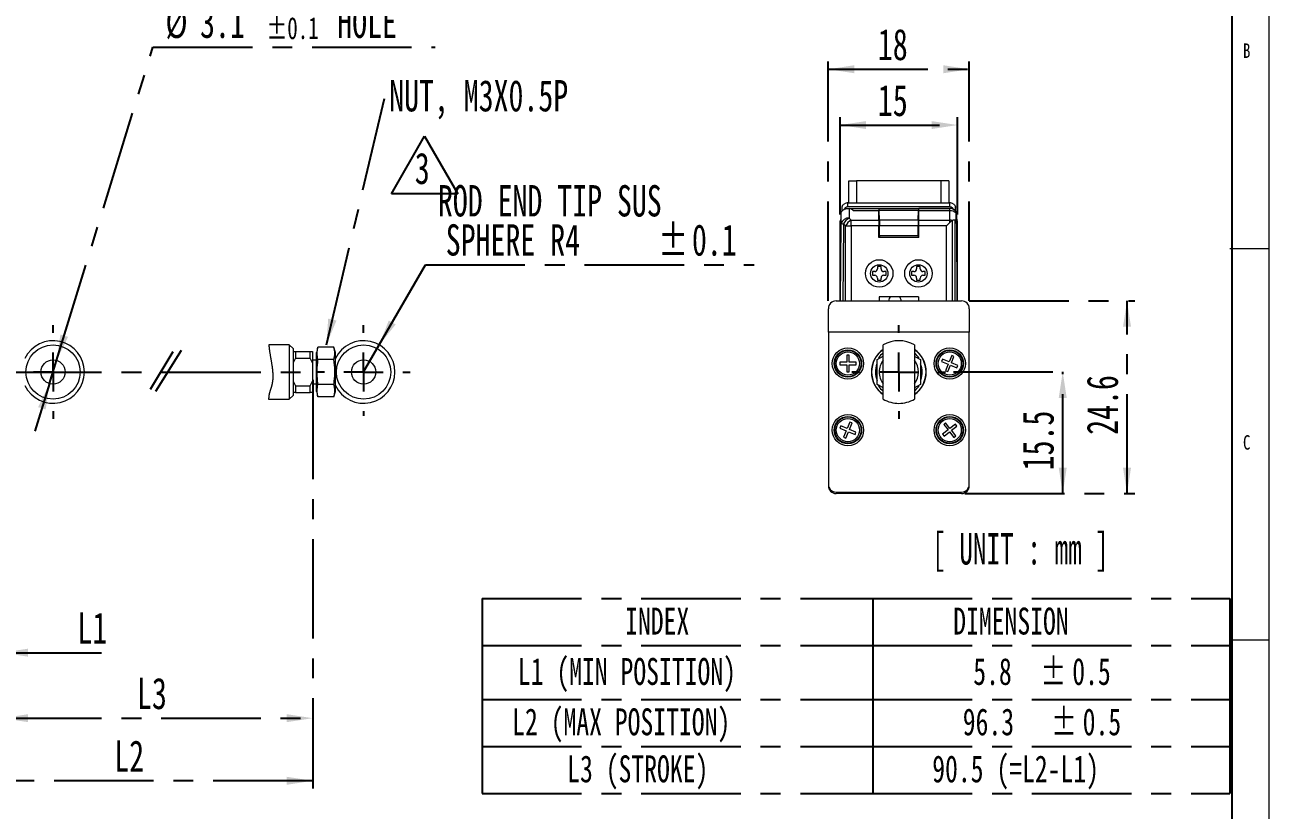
# Paper-space layout '시트2-ENG' of a CAD drawing. Header units: millimetres. Extents: x 5 to 415, y 5 to 292.
# Drawn here: x 256.1 to 415, y 126.8 to 227 of the extents above; entities that cross this region are included whole.
import ezdxf

# ---------------------------------------------------------------- set-up
doc = ezdxf.new("R2010")
doc.units = ezdxf.units.MM
doc.linetypes.add('CENTERX2', pattern=[20.32, 12.7, -2.54, 2.54, -2.54])
for name, color, linetype in [('CENTER_LINE', 7, 'CENTERX2'), ('DIMENSION', 7, 'Continuous'), ('NOTES', 7, 'Continuous')]:
    doc.layers.add(name, color=color, linetype=linetype)
doc.styles.add('SLDTEXTSTYLE0', font='TXT', dxfattribs={"width": 0.7})
doc.styles.add('SLDTEXTSTYLE1', font='TXT', dxfattribs={"width": 0.638462})
doc.styles.add('SLDTEXTSTYLE3', font='TXT', dxfattribs={"width": 0.75})
doc.dimstyles.new('SLDDIMSTYLE0', dxfattribs={"dimtxt": 4, "dimasz": 3.302, "dimexe": 0, "dimexo": 0.0625, "dimgap": 1, "dimtad": 1, "dimrnd": 1e-09, "dimzin": 12, "dimdsep": 46, "dimtxsty": 'SLDTEXTSTYLE0', "dimsah": 1, "dimcen": 0.09, "dimadec": 0, "dimazin": 3, "dimtfac": 1, "dimtofl": 0, "dimtmove": 0, "dimatfit": 3, "dimfxl": 1, "dimfrac": 2, "dimtolj": 1, "dimtzin": 12, "dimarcsym": 0})
doc.dimstyles.new('SLDDIMSTYLE1', dxfattribs={"dimtxt": 4, "dimasz": 3.302, "dimexe": 0, "dimexo": 0.0625, "dimgap": 1, "dimtad": 1, "dimrnd": 1e-09, "dimzin": 12, "dimdsep": 46, "dimtxsty": 'SLDTEXTSTYLE0', "dimsah": 1, "dimcen": 0.09, "dimadec": 0, "dimazin": 3, "dimtfac": 1, "dimtmove": 0, "dimatfit": 0, "dimfxl": 1, "dimfrac": 2, "dimtolj": 1, "dimtzin": 12, "dimarcsym": 0})
doc.dimstyles.new('SLDDIMSTYLE10', dxfattribs={"dimtxt": 4, "dimasz": 3.302, "dimexe": 0, "dimexo": 0.0625, "dimgap": 1, "dimtad": 0, "dimtih": 1, "dimtoh": 1, "dimrnd": 1e-09, "dimzin": 12, "dimdsep": 46, "dimtxsty": 'SLDTEXTSTYLE0', "dimsah": 1, "dimcen": 0, "dimadec": 0, "dimazin": 3, "dimtfac": 1, "dimtofl": 0, "dimtmove": 0, "dimatfit": 3, "dimfxl": 1, "dimfrac": 2, "dimtolj": 1, "dimtzin": 12, "dimarcsym": 0})
doc.dimstyles.new('SLDDIMSTYLE4', dxfattribs={"dimtxt": 4, "dimasz": 3.302, "dimexe": 0, "dimexo": 0.0625, "dimgap": 1, "dimtad": 1, "dimdec": 1, "dimrnd": 1e-09, "dimzin": 12, "dimdsep": 46, "dimtxsty": 'SLDTEXTSTYLE0', "dimsah": 1, "dimcen": 0.09, "dimadec": 0, "dimazin": 3, "dimtfac": 1, "dimtdec": 1, "dimtofl": 0, "dimtmove": 0, "dimatfit": 3, "dimfxl": 1, "dimfrac": 2, "dimtolj": 1, "dimtzin": 12, "dimarcsym": 0})
doc.dimstyles.new('SLDDIMSTYLE6', dxfattribs={"dimtxt": 4, "dimasz": 3.302, "dimexe": 0, "dimexo": 0.0625, "dimgap": 1, "dimtad": 0, "dimtih": 1, "dimtoh": 1, "dimrnd": 1e-09, "dimzin": 12, "dimdsep": 46, "dimtxsty": 'SLDTEXTSTYLE0', "dimsah": 1, "dimcen": 0, "dimadec": 0, "dimazin": 3, "dimtol": 1, "dimtp": 0.1, "dimtm": 0.1, "dimtfac": 1, "dimtmove": 0, "dimatfit": 3, "dimfxl": 1, "dimfrac": 2, "dimtolj": 1, "dimarcsym": 0})
doc.dimstyles.new('SLDDIMSTYLE7', dxfattribs={"dimtxt": 0.18, "dimasz": 3.302, "dimexe": 0, "dimexo": 0.0625, "dimgap": 0, "dimtad": 0, "dimtih": 1, "dimtoh": 1, "dimdec": 0, "dimrnd": 1e-09, "dimzin": 0, "dimdsep": 46, "dimtxsty": 'Standard', "dimsah": 1, "dimcen": 0.09, "dimadec": 0, "dimazin": 0, "dimtfac": 3.302, "dimtdec": 0, "dimtofl": 0, "dimtmove": 0, "dimatfit": 3, "dimfxl": 1, "dimfrac": 2, "dimtolj": 1, "dimtzin": 0, "dimarcsym": 0})

# ---------------------------------------------------------------- blocks, each defined once
blk = doc.blocks.new('SW_NOTE_0_14')
at = {"layer": 'CENTER_LINE', "color": 0}
for p, q in [((-2.99, -0.08), (1.24, 7.26)), ((1.24, 7.26), (5.48, -0.08)), ((5.48, -0.08), (-2.99, -0.08))]:
    blk.add_line(p, q, dxfattribs=at)
at = {"layer": 'CENTER_LINE', "color": 0, "insert": (0, 5.16), "char_height": 4, "attachment_point": 1, "style": 'SLDTEXTSTYLE0'}
blk.add_mtext('3', dxfattribs=at)
blk = doc.blocks.new('SW_TABLEANNOTATION_2')
at = {"layer": 'CENTER_LINE', "color": 0}
for p, q in [((0, 0), (0, -6)), ((0, 0), (49.88, 0)), ((49.88, 0), (49.88, -6)), ((49.88, 0), (95.48, 0)), ((95.48, 0), (95.48, -6)), ((0, -6), (0, -12.87)), ((0, -6), (49.88, -6)), ((49.88, -6), (49.88, -12.87)), ((49.88, -6), (95.48, -6)), ((95.48, -6), (95.48, -12.87)), ((0, -12.87), (0, -18.87)), ((0, -12.87), (49.88, -12.87)), ((49.88, -12.87), (49.88, -18.87)), ((49.88, -12.87), (95.48, -12.87)), ((95.48, -12.87), (95.48, -18.87)), ((0, -18.87), (0, -24.87)), ((0, -18.87), (49.88, -18.87)), ((49.88, -18.87), (49.88, -24.87)), ((49.88, -18.87), (95.48, -18.87)), ((95.48, -18.87), (95.48, -24.87)), ((0, -24.87), (49.88, -24.87)), ((49.88, -24.87), (95.48, -24.87))]:
    blk.add_line(p, q, dxfattribs=at)
at = {"layer": 'CENTER_LINE', "color": 0, "attachment_point": 1, "style": 'SLDTEXTSTYLE0'}
for s, insert, char_height in [('INDEX', (18.26, -1.16), 3.44), ('DIMENSION', (60.15, -1.16), 3.44), ('L1 (MIN POSITION)', (4.57, -7.59), 3.4396), ('5.8', (62.71, -7.59), 3.44), ('%%p', (71.3, -7.59), 3.44), ('0.5', (75.35, -7.59), 3.44), ('L2 (MAX POSITION)', (3.84, -14.02), 3.4396), ('96.3', (61.37, -14.02), 3.44), ('%%p', (72.64, -14.02), 3.44), ('0.5', (76.68, -14.02), 3.44), ('L3 (STROKE)', (10.87, -20.02), 3.4396), ('90.5 (=L2-L1)', (57.47, -20.02), 3.4396)]:
    blk.add_mtext(s, dxfattribs=dict(at, insert=insert, char_height=char_height))
blk = doc.blocks.new('_D_34')
at = {"layer": 'CENTER_LINE'}
for p, q in [((253.24, 181.73), (253.24, 137.54)), ((292.89, 181.73), (292.89, 137.54)), ((253.24, 138.54), (292.89, 138.54))]:
    blk.add_line(p, q, dxfattribs=at)
for points in [[(253.24, 138.54), (256.55, 138.03), (256.55, 139.05)], [(292.89, 138.54), (289.58, 139.05), (289.58, 138.03)]]:
    blk.add_solid(points, dxfattribs=at)
at = {"layer": 'CENTER_LINE', "insert": (270.46, 143.7), "char_height": 4, "attachment_point": 1, "style": 'SLDTEXTSTYLE0'}
blk.add_mtext('L3', dxfattribs=at)
blk = doc.blocks.new('_D_35')
at = {"layer": 'CENTER_LINE'}
for p, q in [((292.89, 181.73), (292.89, 129.55)), ((247.44, 166.41), (247.44, 129.55)), ((292.89, 130.55), (247.44, 130.55))]:
    blk.add_line(p, q, dxfattribs=at)
for points in [[(247.44, 130.55), (250.75, 130.04), (250.75, 131.06)], [(292.89, 130.55), (289.58, 131.06), (289.58, 130.04)]]:
    blk.add_solid(points, dxfattribs=at)
at = {"layer": 'CENTER_LINE', "insert": (267.56, 135.71), "char_height": 4, "attachment_point": 1, "style": 'SLDTEXTSTYLE0'}
blk.add_mtext('L2', dxfattribs=at)
blk = doc.blocks.new('_D_50')
at = {"layer": 'CENTER_LINE'}
for p, q in [((253.24, 179.13), (253.24, 145.9)), ((247.44, 166.41), (247.44, 145.9)), ((247.44, 146.9), (241.09, 146.9)), ((247.44, 146.9), (253.24, 146.9)), ((253.24, 146.9), (268.06, 146.9))]:
    blk.add_line(p, q, dxfattribs=at)
for points in [[(247.44, 146.9), (244.14, 147.41), (244.14, 146.39)], [(253.24, 146.9), (256.55, 146.39), (256.55, 147.41)]]:
    blk.add_solid(points, dxfattribs=at)
at = {"layer": 'CENTER_LINE', "insert": (262.85, 152.05), "char_height": 4, "attachment_point": 1, "style": 'SLDTEXTSTYLE0'}
blk.add_mtext('L1', dxfattribs=at)
blk = doc.blocks.new('_D_52')
at = {"layer": 'CENTER_LINE'}
for p, q in [((260.2, 184.21), (272.5, 224.21)), ((272.5, 224.21), (308.52, 224.21)), ((259.29, 181.24), (260.2, 184.21)), ((259.29, 181.24), (257.42, 175.18))]:
    blk.add_line(p, q, dxfattribs=at)
for points in [[(260.2, 184.21), (261.66, 187.21), (260.68, 187.51)], [(259.29, 181.24), (257.83, 178.24), (258.8, 177.94)]]:
    blk.add_solid(points, dxfattribs=at)
at = {"layer": 'CENTER_LINE', "attachment_point": 1, "style": 'SLDTEXTSTYLE0'}
for s, insert, char_height in [('%%c', (274.09, 229.37), 4), ('3.1', (278.51, 229.37), 4), ('HOLE', (296.03, 229.37), 4), ('±0.1', (286.98, 228.02), 2.8)]:
    blk.add_mtext(s, dxfattribs=dict(at, insert=insert, char_height=char_height))
blk = doc.blocks.new('SW_CENTERMARKSYMBOL_17')
at = {"layer": 'CENTER_LINE', "color": 0}
for p, q in [((0, 5), (0, 5.96)), ((0, 0), (0, 2.5)), ((-5, 0), (-5.96, 0)), ((0, 0), (-2.5, 0)), ((0, 0), (0, -2.5)), ((0, 0), (2.5, 0)), ((5, 0), (5.96, 0)), ((0, -5), (0, -5.96))]:
    blk.add_line(p, q, dxfattribs=at)
blk = doc.blocks.new('_D_53')
at = {"layer": 'CENTER_LINE'}
for p, q in [((360.22, 202.81), (360.22, 215.25)), ((375.22, 202.81), (375.22, 215.25)), ((360.22, 214.25), (375.22, 214.25))]:
    blk.add_line(p, q, dxfattribs=at)
for points in [[(360.22, 214.25), (363.53, 213.74), (363.53, 214.75)], [(375.22, 214.25), (371.92, 214.75), (371.92, 213.74)]]:
    blk.add_solid(points, dxfattribs=at)
at = {"layer": 'CENTER_LINE', "insert": (365.05, 219.4), "char_height": 4, "attachment_point": 1, "style": 'SLDTEXTSTYLE0'}
blk.add_mtext('15', dxfattribs=at)
blk = doc.blocks.new('_D_54')
at = {"layer": 'CENTER_LINE'}
for p, q in [((358.72, 191.81), (358.72, 222.37)), ((358.72, 221.37), (376.72, 221.37)), ((376.72, 191.81), (376.72, 222.37))]:
    blk.add_line(p, q, dxfattribs=at)
for points in [[(358.72, 221.37), (362.03, 220.86), (362.03, 221.88)], [(376.72, 221.37), (373.42, 221.88), (373.42, 220.86)]]:
    blk.add_solid(points, dxfattribs=at)
at = {"layer": 'CENTER_LINE', "insert": (365.05, 226.53), "char_height": 4, "attachment_point": 1, "style": 'SLDTEXTSTYLE0'}
blk.add_mtext('18', dxfattribs=at)
blk = doc.blocks.new('_D_55')
at = {"layer": 'CENTER_LINE'}
for p, q in [((374.7, 182.73), (389.65, 182.73)), ((388.65, 167.21), (388.65, 182.73)), ((376.17, 167.21), (389.65, 167.21))]:
    blk.add_line(p, q, dxfattribs=at)
for points in [[(388.65, 182.73), (388.14, 179.42), (389.16, 179.42)], [(388.65, 167.21), (389.16, 170.51), (388.14, 170.51)]]:
    blk.add_solid(points, dxfattribs=at)
at = {"layer": 'CENTER_LINE', "insert": (383.49, 170.17), "char_height": 4, "attachment_point": 1, "rotation": 90, "style": 'SLDTEXTSTYLE0'}
blk.add_mtext('15.5', dxfattribs=at)
blk = doc.blocks.new('_D_56')
at = {"layer": 'CENTER_LINE'}
for p, q in [((376.72, 191.81), (397.86, 191.81)), ((396.86, 167.21), (396.86, 191.81)), ((376.17, 167.21), (397.86, 167.21))]:
    blk.add_line(p, q, dxfattribs=at)
for points in [[(396.86, 191.81), (396.35, 188.5), (397.37, 188.5)], [(396.86, 167.21), (397.37, 170.51), (396.35, 170.51)]]:
    blk.add_solid(points, dxfattribs=at)
at = {"layer": 'CENTER_LINE', "insert": (391.7, 174.71), "char_height": 4, "attachment_point": 1, "rotation": 90, "style": 'SLDTEXTSTYLE0'}
blk.add_mtext('24.6', dxfattribs=at)
blk = doc.blocks.new('SW_CENTERMARKSYMBOL_18')
at = {"layer": 'CENTER_LINE', "color": 0}
for p, q in [((0, 5), (0, 5.98)), ((0, 0), (0, 2.5)), ((-5, 0), (-5.98, 0)), ((0, 0), (-2.5, 0)), ((0, 0), (0, -2.5)), ((0, 0), (2.5, 0)), ((5, 0), (5.98, 0)), ((0, -5), (0, -5.98))]:
    blk.add_line(p, q, dxfattribs=at)
blk = doc.blocks.new('_D_67')
at = {"layer": 'CENTER_LINE'}
for p, q in [((301.39, 186.19), (307.29, 196.42)), ((307.29, 196.42), (349.26, 196.42)), ((299.39, 182.73), (301.39, 186.19))]:
    blk.add_line(p, q, dxfattribs=at)
blk.add_solid([(301.39, 186.19), (303.48, 188.8), (302.6, 189.3)], dxfattribs=at)
at = {"layer": 'CENTER_LINE', "char_height": 4, "attachment_point": 1, "style": 'SLDTEXTSTYLE0'}
for s, insert in [('ROD END TIP SUS', (308.88, 206.58)), ('%%p', (337.01, 201.58)), ('SPHERE R4', (309.88, 201.58)), ('0.1', (341.31, 201.58))]:
    blk.add_mtext(s, dxfattribs=dict(at, insert=insert))
blk = doc.blocks.new('SW_NOTE_0_24')
at = {"layer": 'CENTER_LINE', "color": 0, "insert": (0.59, 2.35), "char_height": 4, "attachment_point": 1, "style": 'SLDTEXTSTYLE0'}
blk.add_mtext('NUT, M3X0.5P', dxfattribs=at)
blk = doc.blocks.new('SW_CENTERMARKSYMBOL_25')
at = {"layer": 'CENTER_LINE', "color": 0}
for p, q in [((0, 5), (0, 5.96)), ((0, 0), (0, 2.5)), ((-5, 0), (-5.96, 0)), ((0, 0), (-2.5, 0)), ((0, 0), (0, -2.5)), ((0, 0), (2.5, 0)), ((5, 0), (5.96, 0)), ((0, -5), (0, -5.6))]:
    blk.add_line(p, q, dxfattribs=at)

psp = doc.layouts.new('시트2-ENG')

# ---------------------------------------------------------------- linework, layer by layer
at = {"color": 7, "linetype": 'Continuous', "lineweight": 18}
for p, q in [((415, 5), (415, 292)), ((361.324, 204.309), (361.324, 207.109)), ((373.124, 207.109), (362.324, 207.109)), ((374.124, 207.109), (374.124, 204.309)), ((361.224, 203.809), (361.224, 204.309)), ((361.224, 204.309), (374.224, 204.309)), ((374.224, 203.809), (361.224, 203.809)), ((361.224, 203.609), (374.224, 203.609)), ((361.224, 203.609), (365.174, 203.609)), ((361.378, 203.597), (361.378, 202.362)), ((361.444, 203.584), (365.174, 203.584)), ((365.174, 203.584), (365.174, 203.609)), ((365.174, 203.584), (365.174, 203.291)), ((365.246, 203.609), (365.224, 203.565)), ((365.224, 203.009), (365.224, 203.565)), ((365.224, 203.565), (365.228, 203.557)), ((370.22, 203.557), (365.228, 203.557)), ((365.243, 202.101), (365.232, 203.352)), ((370.216, 203.352), (365.232, 203.352)), ((365.246, 203.609), (370.202, 203.609)), ((370.202, 203.609), (370.224, 203.565)), ((370.205, 202.101), (370.216, 203.352)), ((370.224, 203.565), (370.22, 203.557)), ((370.224, 203.565), (370.224, 203.009)), ((370.274, 203.609), (374.224, 203.609)), ((370.274, 203.582), (370.274, 203.609)), ((374.224, 203.582), (370.274, 203.582)), ((370.274, 203.316), (370.274, 203.582)), ((374.224, 203.809), (374.224, 204.309)), ((374.224, 203.316), (374.224, 203.582)), ((360.224, 191.806), (360.224, 201.809)), ((360.259, 191.806), (360.358, 203.108)), ((360.378, 201.664), (360.378, 203.141)), ((361.378, 202.362), (361.638, 202.101)), ((361.638, 201.394), (361.638, 202.101)), ((361.638, 202.101), (365.174, 202.101)), ((365.174, 203.291), (361.955, 203.291)), ((365.174, 202.101), (365.174, 203.291)), ((365.224, 203.052), (365.174, 203.052)), ((365.224, 203.009), (365.174, 203.009)), ((365.174, 202.101), (365.174, 201.394)), ((365.224, 201.201), (365.224, 203.009)), ((370.205, 202.101), (365.243, 202.101)), ((370.224, 203.052), (370.274, 203.052)), ((370.224, 201.201), (370.224, 203.009)), ((370.224, 203.009), (370.274, 203.009)), ((374.224, 203.316), (370.274, 203.316)), ((370.274, 202.101), (370.274, 203.316)), ((370.274, 202.101), (374.224, 202.101)), ((370.274, 201.394), (370.274, 202.101)), ((373.81, 201.394), (374.224, 201.809)), ((374.224, 202.101), (374.224, 203.316)), ((374.224, 201.809), (374.224, 202.101)), ((374.954, 203.292), (374.953, 203.309)), ((375.064, 202.033), (375.064, 202.992)), ((375.09, 203.108), (375.189, 191.806)), ((375.224, 191.806), (375.224, 201.809)), ((360.931, 201.394), (360.67, 201.655)), ((360.931, 201.394), (361.638, 201.394)), ((365.174, 201.394), (361.638, 201.394)), ((365.174, 199.909), (365.174, 201.394)), ((365.224, 201.201), (365.174, 201.201)), ((365.233, 200.609), (365.174, 200.609)), ((365.229, 200.609), (365.224, 201.201)), ((365.233, 200.109), (365.233, 200.609)), ((365.246, 200.109), (365.246, 201.394)), ((370.202, 201.394), (365.246, 201.394)), ((370.202, 200.109), (370.202, 201.394)), ((370.215, 200.109), (370.215, 200.609)), ((370.215, 200.609), (370.274, 200.609)), ((370.219, 200.609), (370.224, 201.201)), ((370.224, 201.201), (370.274, 201.201)), ((373.81, 201.394), (370.274, 201.394)), ((370.274, 199.909), (370.274, 201.394)), ((365.233, 200.109), (365.174, 200.109)), ((370.274, 199.909), (365.174, 199.909)), ((365.227, 200.109), (365.227, 199.909)), ((365.236, 200.109), (365.236, 199.909)), ((365.246, 200.109), (365.236, 200.109)), ((370.202, 200.109), (365.246, 200.109)), ((370.202, 200.109), (370.212, 200.109)), ((370.212, 200.109), (370.212, 199.909)), ((370.215, 200.109), (370.274, 200.109)), ((370.221, 200.109), (370.221, 199.909)), ((410, 198.5), (415, 198.5)), ((364.349, 195.542), (364.349, 195.075)), ((364.641, 195.542), (364.349, 195.542)), ((365.457, 196.184), (364.991, 196.184)), ((364.991, 196.184), (364.991, 195.892)), ((365.457, 195.892), (365.457, 196.184)), ((366.099, 195.542), (365.807, 195.542)), ((366.099, 195.075), (366.099, 195.542)), ((369.641, 195.542), (369.349, 195.542)), ((369.349, 195.542), (369.349, 195.075)), ((369.991, 196.184), (369.991, 195.892)), ((370.457, 196.184), (369.991, 196.184)), ((370.457, 195.892), (370.457, 196.184)), ((371.099, 195.542), (370.807, 195.542)), ((371.099, 195.075), (371.099, 195.542)), ((364.349, 195.075), (364.641, 195.075)), ((364.991, 194.725), (364.991, 194.434)), ((364.991, 194.434), (365.457, 194.434)), ((365.457, 194.434), (365.457, 194.725)), ((365.807, 195.075), (366.099, 195.075)), ((369.349, 195.075), (369.641, 195.075)), ((369.991, 194.725), (369.991, 194.434)), ((369.991, 194.434), (370.457, 194.434)), ((370.457, 194.434), (370.457, 194.725)), ((370.807, 195.075), (371.099, 195.075)), ((370.249, 192.334), (365.199, 192.334)), ((365.199, 192.334), (365.199, 191.806)), ((370.249, 192.334), (370.249, 191.806)), ((358.724, 187.809), (358.724, 190.806)), ((359.724, 191.806), (375.724, 191.806)), ((376.724, 190.806), (376.724, 187.809)), ((358.724, 187.809), (358.724, 168.409)), ((376.724, 187.809), (358.724, 187.809)), ((376.724, 168.409), (376.724, 187.809)), ((289.885, 186.206), (287.296, 186.206)), ((290.385, 185.706), (289.885, 186.206)), ((289.885, 186.206), (289.885, 179.246)), ((293.566, 185.902), (293.385, 185.226)), ((295.604, 185.902), (293.566, 185.902)), ((295.785, 185.226), (295.604, 185.902)), ((365.724, 179.262), (365.724, 186.19)), ((369.724, 186.19), (369.724, 182.726)), ((290.385, 185.706), (290.385, 179.746)), ((290.385, 185.326), (290.685, 185.326)), ((290.685, 184.505), (290.385, 183.894)), ((290.685, 185.326), (290.685, 184.505)), ((290.685, 185.326), (292.585, 185.326)), ((290.685, 184.505), (292.585, 184.505)), ((292.585, 184.505), (292.585, 185.326)), ((292.585, 185.326), (292.885, 185.326)), ((292.885, 183.893), (292.585, 184.505)), ((292.885, 185.326), (292.885, 183.893)), ((293.385, 182.726), (293.385, 185.226)), ((295.604, 184.314), (293.566, 184.314)), ((295.785, 182.726), (295.785, 185.226)), ((361.382, 184.859), (361.067, 184.859)), ((361.067, 184.859), (361.067, 183.966)), ((361.382, 183.966), (361.382, 184.859)), ((364.974, 184.314), (365.724, 184.747)), ((369.693, 184.765), (370.474, 184.314)), ((373.31, 184.348), (373.192, 184.056)), ((374.137, 184.014), (373.31, 184.348)), ((374.472, 184.841), (374.137, 184.014)), ((374.429, 183.895), (374.764, 184.723)), ((374.764, 184.723), (374.472, 184.841)), ((293.385, 184.226), (292.885, 184.226)), ((292.885, 183.893), (292.885, 181.559)), ((293.385, 180.226), (293.385, 182.726)), ((295.785, 180.226), (295.785, 182.726)), ((361.067, 183.966), (360.174, 183.966)), ((360.174, 183.966), (360.174, 183.651)), ((360.174, 183.651), (361.067, 183.651)), ((361.067, 183.651), (361.067, 182.759)), ((361.067, 182.759), (361.382, 182.759)), ((362.274, 183.966), (361.382, 183.966)), ((361.382, 182.759), (361.382, 183.651)), ((361.382, 183.651), (362.274, 183.651)), ((362.274, 183.651), (362.274, 183.966)), ((369.724, 182.726), (369.724, 179.262)), ((373.192, 184.056), (374.019, 183.722)), ((374.019, 183.722), (373.684, 182.894)), ((373.684, 182.894), (373.976, 182.776)), ((373.976, 182.776), (374.311, 183.603)), ((374.311, 183.603), (375.138, 183.269)), ((375.256, 183.561), (374.429, 183.895)), ((375.138, 183.269), (375.256, 183.561)), ((290.385, 181.559), (290.685, 180.948)), ((292.585, 180.948), (292.885, 181.559)), ((292.885, 181.559), (292.885, 180.126)), ((292.885, 181.226), (293.385, 181.226)), ((295.604, 181.139), (293.566, 181.139)), ((364.408, 181.606), (364.429, 181.606)), ((370.474, 181.139), (369.724, 180.706)), ((371.019, 181.606), (371.04, 181.606)), ((289.885, 179.246), (290.385, 179.746)), ((290.685, 180.126), (290.385, 180.126)), ((290.685, 180.948), (292.585, 180.948)), ((290.685, 180.948), (290.685, 180.126)), ((290.685, 180.126), (292.585, 180.126)), ((292.585, 180.126), (292.585, 180.948)), ((292.885, 180.126), (292.585, 180.126)), ((293.385, 180.226), (293.566, 179.551)), ((295.604, 179.551), (293.566, 179.551)), ((295.604, 179.551), (295.785, 180.226)), ((365.118, 180.948), (365.118, 181.055)), ((287.267, 179.246), (289.885, 179.246)), ((361.479, 176.339), (361.139, 175.514)), ((361.771, 176.219), (361.479, 176.339)), ((360.314, 175.855), (360.193, 175.564)), ((360.193, 175.564), (361.018, 175.223)), ((361.139, 175.514), (360.314, 175.855)), ((361.018, 175.223), (360.677, 174.398)), ((360.969, 174.278), (361.309, 175.103)), ((361.309, 175.103), (362.134, 174.762)), ((361.43, 175.394), (361.771, 176.219)), ((362.255, 175.053), (361.43, 175.394)), ((362.134, 174.762), (362.255, 175.053)), ((374.003, 175.335), (373.302, 174.783)), ((373.302, 174.783), (373.496, 174.535)), ((373.698, 176.231), (373.451, 176.036)), ((373.451, 176.036), (374.003, 175.335)), ((373.496, 174.535), (374.198, 175.087)), ((374.25, 175.53), (373.698, 176.231)), ((374.198, 175.087), (374.75, 174.386)), ((374.952, 176.082), (374.25, 175.53)), ((374.445, 175.282), (375.146, 175.834)), ((374.997, 174.581), (374.445, 175.282)), ((375.146, 175.834), (374.952, 176.082)), ((360.677, 174.398), (360.969, 174.278)), ((374.75, 174.386), (374.997, 174.581)), ((358.724, 168.409), (358.724, 168.206)), ((376.724, 168.206), (376.724, 168.409)), ((359.724, 167.409), (375.724, 167.409)), ((360.224, 167.206), (359.724, 167.206)), ((360.224, 167.206), (360.224, 167.409)), ((360.274, 167.206), (360.224, 167.206)), ((360.274, 167.206), (360.274, 167.409)), ((360.774, 167.206), (360.274, 167.206)), ((374.674, 167.206), (360.774, 167.206)), ((375.174, 167.206), (374.674, 167.206)), ((375.174, 167.206), (375.174, 167.409)), ((375.224, 167.206), (375.174, 167.206)), ((375.224, 167.206), (375.224, 167.409)), ((375.724, 167.206), (375.224, 167.206)), ((415, 148.5), (410, 148.5))]:
    psp.add_line(p, q, dxfattribs=at)
at = {"color": 8, "linetype": 'Continuous', "lineweight": 18}
for p, q in [((362.324, 207.109), (362.324, 204.309)), ((373.124, 204.309), (373.124, 207.109)), ((374.517, 202.038), (374.517, 191.806)), ((374.931, 191.806), (374.931, 202.101)), ((374.938, 203.309), (374.953, 203.309)), ((360.291, 191.806), (360.378, 201.664)), ((360.67, 201.655), (360.584, 191.806)), ((360.931, 191.806), (360.931, 201.394)), ((361.638, 201.394), (361.638, 191.806)), ((373.81, 191.806), (373.81, 201.394)), ((360.774, 167.206), (360.774, 167.409)), ((374.674, 167.206), (374.674, 167.409))]:
    psp.add_line(p, q, dxfattribs=at)
at = {"color": 7, "linetype": 'Continuous', "lineweight": 18, "flags": 128}
psp.add_lwpolyline([(287.296, 186.206), (287.296, 186.18), (287.297, 186.153), (287.298, 186.126), (287.3, 186.099), (287.301, 186.073), (287.303, 186.037), (287.306, 186.002), (287.309, 185.966), (287.313, 185.928), (287.316, 185.89), (287.32, 185.852), (287.325, 185.814), (287.329, 185.776), (287.336, 185.719), (287.343, 185.662), (287.351, 185.605), (287.358, 185.548), (287.366, 185.491), (287.374, 185.435), (287.385, 185.364), (287.395, 185.294), (287.406, 185.223), (287.417, 185.153), (287.428, 185.083), (287.443, 184.991), (287.458, 184.899), (287.474, 184.807), (287.495, 184.685), (287.516, 184.562), (287.537, 184.44), (287.558, 184.318), (287.572, 184.236), (287.586, 184.155), (287.6, 184.074), (287.613, 183.993), (287.627, 183.912), (287.64, 183.831), (287.65, 183.768), (287.66, 183.704), (287.67, 183.641), (287.679, 183.578), (287.689, 183.515), (287.698, 183.451), (287.705, 183.397), (287.712, 183.344), (287.719, 183.29), (287.726, 183.236), (287.733, 183.182), (287.739, 183.13), (287.745, 183.077), (287.751, 183.024), (287.756, 182.972), (287.761, 182.918), (287.766, 182.864), (287.771, 182.811), (287.775, 182.758), (287.779, 182.704), (287.783, 182.651), (287.786, 182.598), (287.789, 182.551), (287.791, 182.505), (287.793, 182.458), (287.795, 182.412), (287.796, 182.365), (287.797, 182.319), (287.798, 182.273), (287.798, 182.226), (287.798, 182.185), (287.798, 182.143), (287.798, 182.102), (287.797, 182.061), (287.796, 182.019), (287.794, 181.978), (287.793, 181.937), (287.791, 181.895), (287.788, 181.853), (287.786, 181.812), (287.783, 181.77), (287.78, 181.729), (287.776, 181.688), (287.772, 181.648), (287.768, 181.609), (287.764, 181.571), (287.759, 181.532), (287.754, 181.493), (287.749, 181.454), (287.743, 181.415), (287.737, 181.376), (287.73, 181.338), (287.724, 181.299), (287.717, 181.261), (287.71, 181.223), (287.702, 181.185), (287.694, 181.147), (287.685, 181.109), (287.677, 181.07), (287.667, 181.032), (287.658, 180.994), (287.648, 180.955), (287.637, 180.918), (287.627, 180.88), (287.616, 180.842), (287.605, 180.805), (287.591, 180.76), (287.577, 180.716), (287.563, 180.671), (287.549, 180.626), (287.534, 180.582), (287.52, 180.537), (287.506, 180.494), (287.492, 180.451), (287.478, 180.408), (287.464, 180.366), (287.45, 180.323), (287.436, 180.279), (287.423, 180.236), (287.41, 180.193), (287.399, 180.155), (287.388, 180.117), (287.377, 180.078), (287.367, 180.04), (287.359, 180.009), (287.351, 179.979), (287.344, 179.948), (287.337, 179.918), (287.33, 179.887), (287.323, 179.855), (287.317, 179.824), (287.311, 179.793), (287.305, 179.761), (287.301, 179.736), (287.297, 179.711), (287.293, 179.686), (287.29, 179.661), (287.287, 179.636), (287.283, 179.608), (287.281, 179.58), (287.278, 179.552), (287.275, 179.523), (287.273, 179.495), (287.272, 179.467), (287.27, 179.439), (287.269, 179.41), (287.268, 179.377), (287.267, 179.345), (287.267, 179.312), (287.267, 179.279), (287.267, 179.246)], dxfattribs=at)
at = {"color": 7, "linetype": 'Continuous', "lineweight": 18}
for centre, radius in [((365.224, 195.309), 1.75), ((370.224, 195.309), 1.75), ((365.224, 195.309), 1.1), ((370.224, 195.309), 1.1), ((259.744, 182.726), 3.464), ((299.385, 182.726), 3.464), ((259.744, 182.726), 1.55), ((299.385, 182.726), 1.55), ((361.224, 183.809), 2), ((361.224, 183.809), 1.75), ((361.224, 183.809), 1.678), ((361.224, 183.809), 1.479), ((374.224, 183.809), 2), ((374.224, 183.809), 1.75), ((374.224, 183.809), 1.678), ((374.224, 183.809), 1.479), ((361.224, 175.309), 2), ((361.224, 175.309), 1.75), ((361.224, 175.309), 1.678), ((361.224, 175.309), 1.479), ((374.224, 175.309), 2), ((374.224, 175.309), 1.75), ((374.224, 175.309), 1.678), ((374.224, 175.309), 1.479)]:
    psp.add_circle(centre, radius, dxfattribs=at)
for centre, radius, start, end in [((361.224, 202.609), 1, 43.04269, 81.16753), ((374.224, 203.309), 1, 63.69863, 90), ((374.224, 202.609), 1, 82.48354, 90), ((374.224, 202.609), 1, 77.34027, 90), ((374.224, 202.609), 1, 32.66721, 77.34027), ((361.224, 202.609), 1, 147.81989, 150.05281), ((361.255, 201.473), 0.897, 82.12722, 167.73628), ((362.13, 200.902), 1.642, 117.27378, 152.72622), ((362.391, 200.642), 1.642, 117.27378, 152.72622), ((374.265, 202.171), 1.146, 45.82364, 92.07245), ((374.226, 200.723), 1.378, 76.08614, 90.07918), ((374.75, 201.676), 0.43, 116.60592, 122.80643), ((374.224, 202.609), 1, 29.94719, 32.66721), ((374.224, 201.809), 1, 0, 29.12304), ((360.677, 206.788), 5.133, 266.658, 269.92808), ((364.641, 195.892), 0.35, 270, 0), ((365.807, 195.892), 0.35, 180, 270), ((369.641, 195.892), 0.35, 270, 0), ((370.807, 195.892), 0.35, 180, 270), ((364.641, 194.725), 0.35, 0, 90), ((365.807, 194.725), 0.35, 90, 180), ((369.641, 194.725), 0.35, 0, 90), ((370.807, 194.725), 0.35, 90, 180), ((367.229, 191.753), 0.8, 133.44276, 176.15994), ((367.229, 191.753), 0.8, 3.84006, 46.55724), ((359.724, 190.806), 1, 90, 180), ((375.724, 190.806), 1, 0, 90), ((259.744, 182.726), 4, 205.84193, 154.15807), ((299.385, 182.726), 4, 205.84192, 154.15808), ((367.724, 182.726), 4, 60, 120), ((367.724, 182.726), 3.5, 124.8499, 235.1501), ((367.724, 182.726), 3.48, 125.07951, 234.92049), ((367.718, 182.726), 3.15, 129.27262, 145.62874), ((367.724, 182.726), 3.5, 304.8499, 55.1501), ((367.724, 182.726), 3.48, 305.07951, 54.92049), ((367.718, 182.726), 3.15, 34.37126, 50.44414), ((367.724, 182.726), 2.98, 159.65164, 201.74202), ((367.724, 182.726), 2.5, 143.1301, 180), ((367.724, 182.726), 2.5, 180, 216.8699), ((367.724, 182.726), 2.5, 323.1301, 36.8699), ((367.724, 182.726), 2.98, 340.31218, 20.78663), ((367.718, 182.726), 3.15, 214.37126, 230.72738), ((367.718, 182.726), 3.15, 309.55586, 325.62874), ((367.724, 182.726), 4, 240, 270), ((367.724, 182.726), 4, 270, 300), ((359.724, 168.409), 1, 180, 270), ((375.724, 168.409), 1, 270, 0), ((359.724, 168.206), 1, 180, 270), ((375.724, 168.206), 1, 270, 0)]:
    psp.add_arc(centre, radius, start, end, dxfattribs=at)
for centre, major_axis, ratio, start_param, end_param in [((374.224, 200.394), (0.707, 1.707), 0.4142136, 0, 0.4455613), ((374.224, 201.809), (1, 0), 0.4142136, 0.5738261, 0.7853982), ((374.224, 298.811), (-1, 114.593), 0.0000761, 2.5764929, 2.77517), ((375.18, 190.309), (-0.018, 2.1), 0.0087265, 5.521826, 7.046704)]:
    psp.add_ellipse(centre, major_axis=major_axis, ratio=ratio, start_param=start_param, end_param=end_param, dxfattribs=at)
for points in [[(361.324, 207.109), (361.339, 207.109), (361.369, 207.109), (361.6, 207.109), (361.931, 207.109), (362.193, 207.109), (362.324, 207.109)], [(374.124, 207.109), (374.109, 207.109), (374.079, 207.109), (373.848, 207.109), (373.517, 207.109), (373.255, 207.109), (373.124, 207.109)]]:
    psp.add_open_spline(points, degree=3, dxfattribs=at)
for points, knots in [([(360.378, 203.141), (360.379, 203.143), (360.381, 203.147), (360.398, 203.172), (360.428, 203.215), (360.477, 203.275), (360.546, 203.346), (360.637, 203.421), (360.745, 203.49), (360.873, 203.549), (361.02, 203.592), (361.16, 203.609), (361.28, 203.609), (361.345, 203.601), (361.378, 203.597)], [0, 0, 0, 0, 0.0761268, 0.1540662, 0.230358, 0.3093719, 0.3976935, 0.4885235, 0.5790456, 0.6716118, 0.7734803, 0.8784571, 0.9389, 1, 1, 1, 1]), ([(360.495, 203.309), (360.496, 203.385), (360.499, 203.545), (360.501, 203.69), (360.503, 203.765)], [0, 0, 0, 0, 0.4793147, 1, 1, 1, 1]), ([(360.503, 203.765), (360.507, 203.811), (360.515, 203.901), (360.576, 204.028), (360.664, 204.135), (360.742, 204.182), (360.781, 204.205)], [0, 0, 0, 0, 0.268398, 0.5221781, 0.7647473, 1, 1, 1, 1]), ([(361.224, 203.809), (361.174, 203.804), (361.075, 203.796), (360.939, 203.728), (360.826, 203.627), (360.781, 203.538), (360.759, 203.493)], [0, 0, 0, 0, 0.2498829, 0.4998439, 0.7498829, 1, 1, 1, 1]), ([(361.224, 204.309), (361.147, 204.304), (360.993, 204.295), (360.852, 204.235), (360.781, 204.205)], [0, 0, 0, 0, 0.5000079, 1, 1, 1, 1]), ([(365.232, 203.352), (365.232, 203.416), (365.23, 203.532), (365.229, 203.549), (365.228, 203.557)], [0, 0, 0, 0, 0.557681, 1, 1, 1, 1]), ([(370.22, 203.557), (370.219, 203.544), (370.218, 203.522), (370.216, 203.404), (370.216, 203.352)], [0, 0, 0, 0, 0.5576818, 1, 1, 1, 1]), ([(374.689, 203.493), (374.667, 203.538), (374.622, 203.627), (374.509, 203.728), (374.373, 203.796), (374.274, 203.804), (374.224, 203.809)], [0, 0, 0, 0, 0.2501171, 0.5001561, 0.7501171, 1, 1, 1, 1]), ([(374.443, 203.584), (374.442, 203.584), (374.439, 203.584), (374.404, 203.583), (374.35, 203.583), (374.287, 203.582), (374.243, 203.582), (374.224, 203.582)], [0, 0, 0, 0, 0.2095293, 0.4190586, 0.6285879, 0.8381172, 1, 1, 1, 1]), ([(374.667, 204.205), (374.711, 204.178), (374.8, 204.124), (374.891, 203.998), (374.938, 203.874), (374.943, 203.796), (374.945, 203.765)], [0, 0, 0, 0, 0.2705008, 0.5406399, 0.8204463, 1, 1, 1, 1]), ([(374.953, 203.309), (374.952, 203.381), (374.949, 203.541), (374.947, 203.686), (374.945, 203.765)], [0, 0, 0, 0, 0.45205475, 1, 1, 1, 1]), ([(360.224, 201.809), (360.23, 201.897), (360.241, 202.065), (360.315, 202.217), (360.35, 202.289)], [0, 0, 0, 0, 0.5227521, 1, 1, 1, 1]), ([(365.243, 202.101), (365.244, 201.985), (365.245, 201.777), (365.246, 201.512), (365.246, 201.394)], [0, 0, 0, 0, 0.557568, 1, 1, 1, 1]), ([(370.205, 202.101), (370.204, 201.985), (370.203, 201.777), (370.202, 201.512), (370.202, 201.394)], [0, 0, 0, 0, 0.55756799, 1, 1, 1, 1]), ([(374.517, 202.038), (374.442, 201.988), (374.344, 201.923), (374.247, 201.83), (374.224, 201.809)], [0, 0, 0, 0, 0.7656173, 1, 1, 1, 1]), ([(375.066, 203.148), (375.066, 203.147), (375.065, 203.144), (375.064, 203.106), (375.064, 203.049), (375.064, 203), (375.064, 202.992)], [0, 0, 0, 0, 0.2387509, 0.5024487, 0.9237691, 1, 1, 1, 1]), ([(293.566, 184.314), (293.51, 184.576), (293.395, 185.105), (293.509, 185.634), (293.566, 185.902)], [0, 0, 0, 0, 0.4952882, 1, 1, 1, 1]), ([(295.604, 184.314), (295.661, 184.576), (295.775, 185.105), (295.662, 185.634), (295.604, 185.902)], [0, 0, 0, 0, 0.4952882, 1, 1, 1, 1]), ([(293.566, 181.139), (293.549, 181.272), (293.475, 181.862), (293.417, 182.927), (293.516, 183.849), (293.566, 184.314)], [0, 0, 0, 0, 0.1269717, 0.560077, 1, 1, 1, 1]), ([(295.604, 181.139), (295.621, 181.272), (295.695, 181.862), (295.754, 182.927), (295.654, 183.849), (295.604, 184.314)], [0, 0, 0, 0, 0.1269715, 0.560077, 1, 1, 1, 1]), ([(364.974, 181.139), (364.974, 181.272), (364.974, 181.862), (364.974, 182.927), (364.974, 183.849), (364.974, 184.314)], [0, 0, 0, 0, 0.1269715, 0.56007701, 1, 1, 1, 1]), ([(370.474, 184.314), (370.474, 183.856), (370.474, 182.934), (370.474, 181.869), (370.474, 181.272), (370.474, 181.139)], [0, 0, 0, 0, 0.4333142, 0.8730283, 1, 1, 1, 1]), ([(293.566, 179.551), (293.51, 179.813), (293.395, 180.342), (293.509, 180.871), (293.566, 181.139)], [0, 0, 0, 0, 0.4952881, 1, 1, 1, 1]), ([(295.604, 179.551), (295.636, 179.681), (295.698, 179.939), (295.728, 180.339), (295.699, 180.742), (295.636, 181.006), (295.604, 181.139)], [0, 0, 0, 0, 0.24888, 0.4952616, 0.7452172, 1, 1, 1, 1]), ([(365.735, 180.699), (365.713, 180.712), (365.458, 180.859), (365.205, 181.005), (364.974, 181.139)], [0, 0, 0, 0, 0.0870959, 1, 1, 1, 1])]:
    psp.add_open_spline(points, degree=3, knots=knots, dxfattribs=at)
at = {"layer": 'CENTER_LINE'}
psp.add_line((253.244, 182.726), (292.885, 182.726), dxfattribs=at)
at = {"layer": 'DIMENSION'}
for p, q in [((275.034, 185.287), (272.121, 180.511)), ((276.1, 185.45), (272.807, 180.25))]:
    psp.add_line(p, q, dxfattribs=at)
at = {"layer": 'NOTES', "color": 7}
psp.add_line((410.25, 287), (410.25, 10), dxfattribs=at)

# ---------------------------------------------------------------- block references
at = {"layer": 'CENTER_LINE'}
for name, p in [('SW_NOTE_0_24', (302.064, 217.644)), ('SW_NOTE_0_14', (305.926, 205.56)), ('SW_CENTERMARKSYMBOL_17', (259.744, 182.726)), ('SW_CENTERMARKSYMBOL_25', (299.385, 182.726)), ('SW_CENTERMARKSYMBOL_18', (367.724, 182.726)), ('SW_TABLEANNOTATION_2', (314.518, 153.813))]:
    psp.add_blockref(name, p, dxfattribs=at)

# ---------------------------------------------------------------- texts
at = {"color": 7, "linetype": 'Continuous', "lineweight": 0, "char_height": 1.852, "attachment_point": 1, "style": 'SLDTEXTSTYLE3'}
for s, insert in [('B', (411.667, 224.668)), ('C', (411.667, 174.668))]:
    psp.add_mtext(s, dxfattribs=dict(at, insert=insert))
at = {"layer": 'CENTER_LINE', "insert": (371.964, 162.16), "char_height": 4, "attachment_point": 1, "style": 'SLDTEXTSTYLE1'}
psp.add_mtext('[ UNIT : mm ]', dxfattribs=at)

# ---------------------------------------------------------------- dimensions: what is measured, and where the dimension line sits
at = {"layer": 'CENTER_LINE'}
dim = psp.add_diameter_dim_2p(p1=(260.2, 184.208), p2=(259.289, 181.245), text='<> HOLE', dimstyle='SLDDIMSTYLE6', dxfattribs=at)
dim.commit()
dim.dimension.update_dxf_attribs({"geometry": '_D_52', "text_midpoint": (291.303, 227.041), "dimtype": 163})
for base, p1, p2, dimstyle, picture, middle in [((376.724, 221.371), (358.724, 190.806), (376.724, 190.806), 'SLDDIMSTYLE0', '_D_54', (367.724, 221.371)), ((375.224, 214.246), (360.224, 201.809), (375.224, 201.809), 'SLDDIMSTYLE0', '_D_53', (367.724, 214.246)), ((247.444, 130.553), (292.885, 182.726), (247.444, 167.409), 'SLDDIMSTYLE0', '_D_35', (270.165, 130.553)), ((253.244, 146.897), (247.444, 167.409), (253.244, 180.126), 'SLDDIMSTYLE1', '_D_50', (265.451, 146.897))]:
    dim = psp.add_linear_dim(base=base, p1=p1, p2=p2, dimstyle=dimstyle, dxfattribs=at)
    dim.commit()
    dim.dimension.update_dxf_attribs({"geometry": picture, "text_midpoint": middle, "dimtype": 160})
dim = psp.add_radius_dim(center=(299.385, 182.726), mpoint=(301.385, 186.19), text='ROD END TIP SUS\\PSPHERE R4 %%p 0.1', dimstyle='SLDDIMSTYLE10', dxfattribs=at)
dim.commit()
dim.dimension.update_dxf_attribs({"geometry": '_D_67', "text_midpoint": (329.072, 201.253), "dimtype": 164})
for base, p2, dimstyle, picture, middle in [((396.858, 191.806), (375.724, 191.806), 'SLDDIMSTYLE0', '_D_56', (396.858, 179.506)), ((388.649, 182.726), (373.704, 182.726), 'SLDDIMSTYLE4', '_D_55', (388.649, 174.966))]:
    dim = psp.add_linear_dim(base=base, p1=(375.174, 167.206), p2=p2, angle=90, dimstyle=dimstyle, dxfattribs=at)
    dim.commit()
    dim.dimension.update_dxf_attribs({"geometry": picture, "text_midpoint": middle, "dimtype": 160})
dim = psp.add_linear_dim(base=(292.885, 138.541), p1=(253.244, 182.726), p2=(292.885, 182.726), text='L3', dimstyle='SLDDIMSTYLE0', dxfattribs=at)
dim.commit()
dim.dimension.update_dxf_attribs({"geometry": '_D_34', "text_midpoint": (273.065, 138.541), "dimtype": 160})

# ---------------------------------------------------------------- leaders
psp.add_leader([(294.64, 186.212), (302.064, 217.644)], dimstyle='SLDDIMSTYLE7', dxfattribs=at)

doc.saveas('drawing.dxf')
